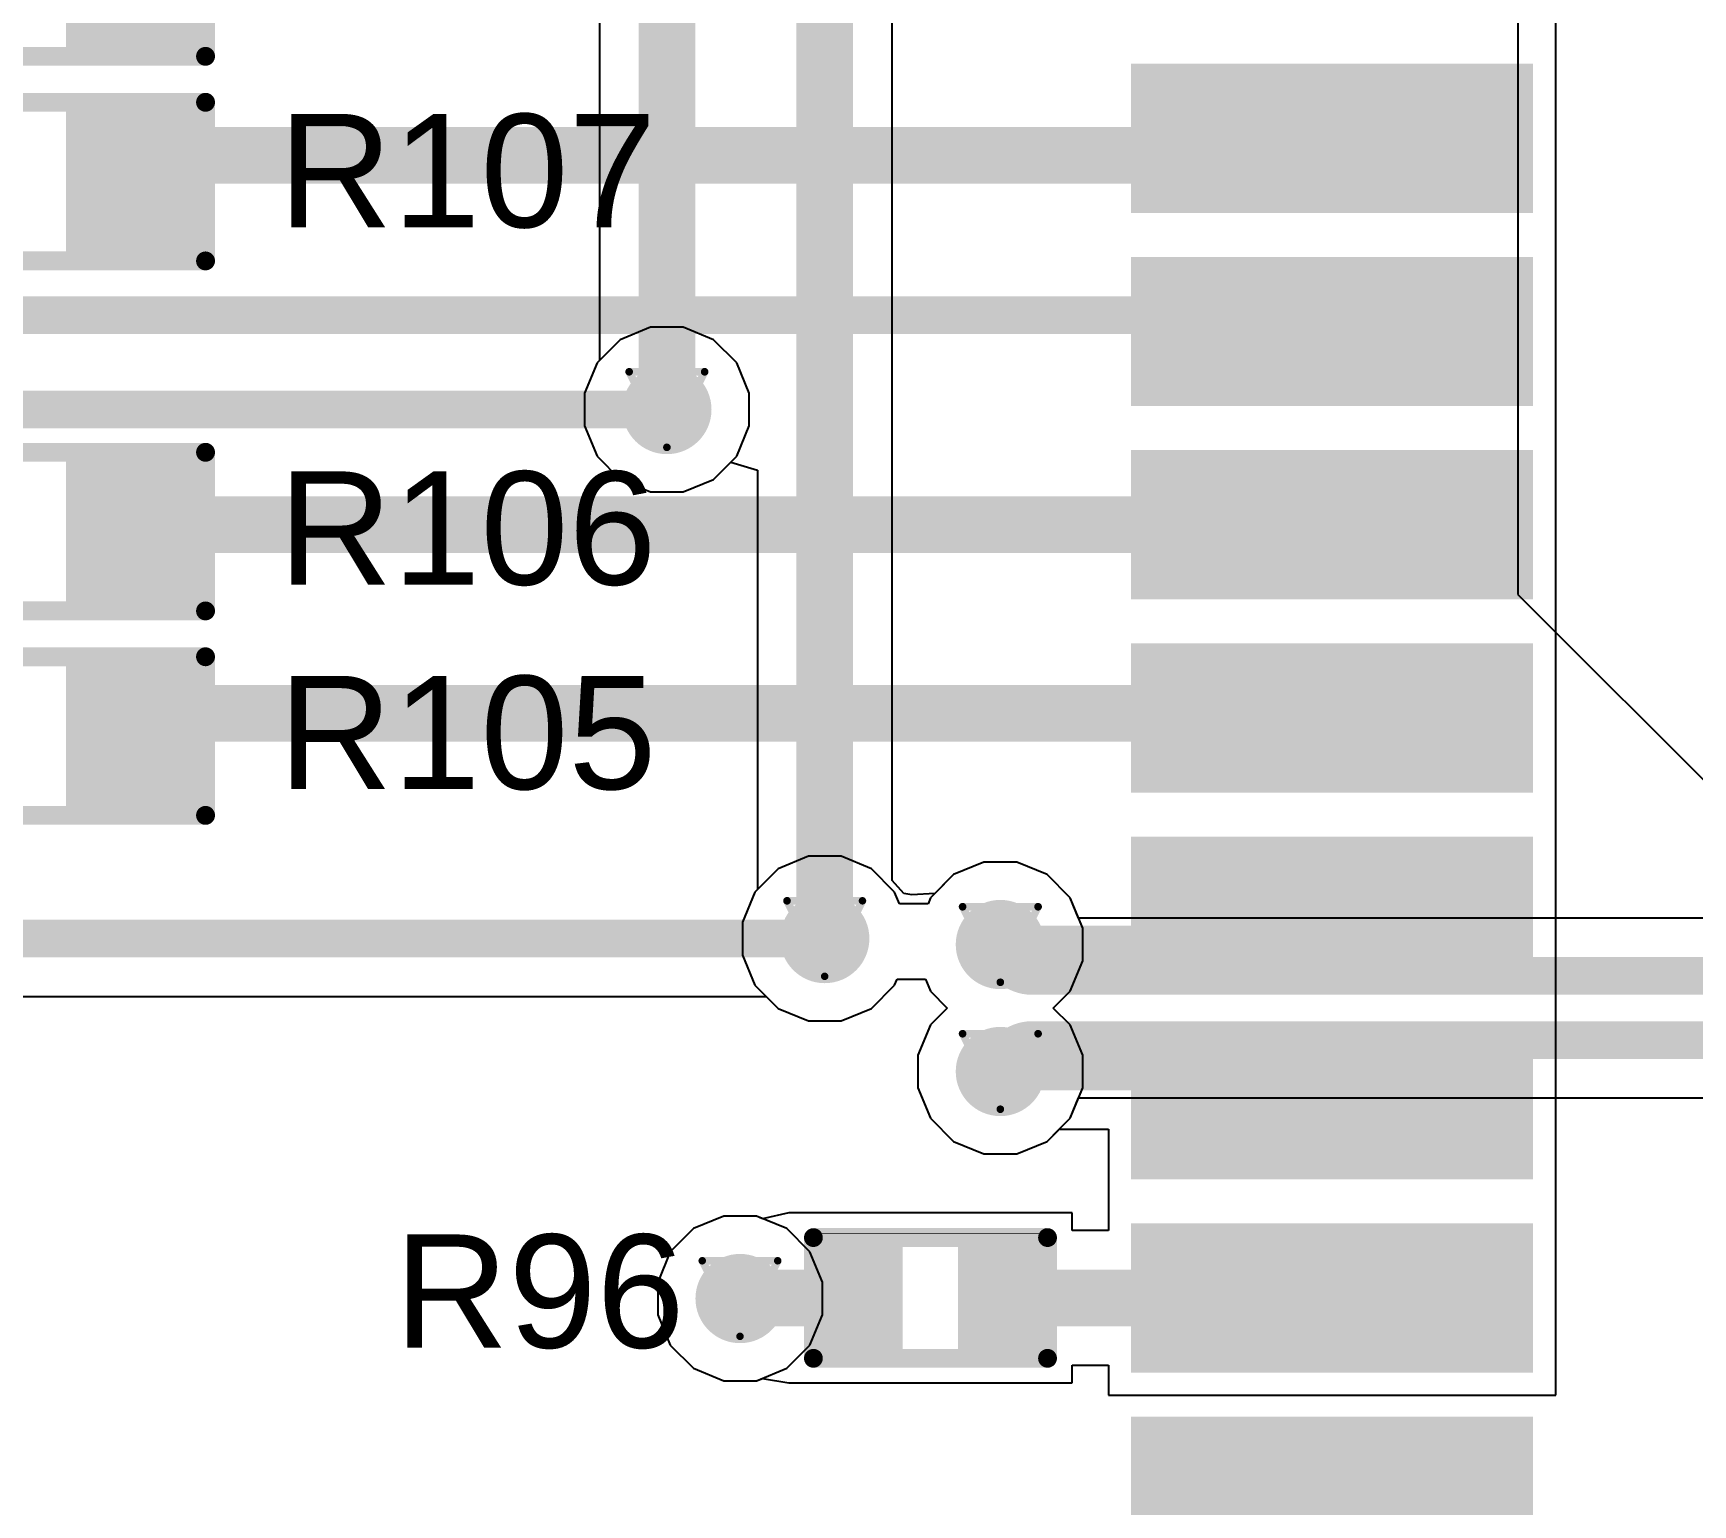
# Model space of a CAD drawing. Header units: inches. Extents: x 0 to 5359, y 0 to 5098.
# Drawn here: x 60.51 to 71.68, y 82.36 to 92.26 of the extents above; entities that cross this region are included whole.
import ezdxf

# ---------------------------------------------------------------- set-up
doc = ezdxf.new("R2010")
doc.units = ezdxf.units.IN
for name, color, linetype in [('Bottom Layer', 5, 'Continuous'), ('Drill Drawing', 1, 'Continuous'), ('Layer 1', 16, 'Continuous'), ('Layer 2', 76, 'Continuous'), ('Top Layer', 1, 'Continuous'), ('Top Overlay', 2, 'Continuous'), ('Top Paste', 8, 'Continuous'), ('Top Solder', 216, 'Continuous'), ('Via Holes', 16, 'Continuous')]:
    doc.layers.add(name, color=color, linetype=linetype)
doc.styles.add('Arial', font='', dxfattribs={"height": 0.2})
doc.styles.get('Arial').set_extended_font_data('Arial')

# ---------------------------------------------------------------- blocks, each defined once
blk = doc.blocks.new('R___0603_44')
at = {"layer": 'Top Layer'}
for points in [[(-0.381, 0.4445), (-0.381, -0.4445), (-1.143, -0.4445), (-1.143, 0.4445)], [(1.143, 0.4445), (1.143, -0.4445), (0.381, -0.4445), (0.381, 0.4445)]]:
    blk.add_hatch(color=1, dxfattribs=at).paths.add_polyline_path(points)
at = {"layer": 'Top Paste'}
for points in [[(-0.381, 0.4445), (-0.381, -0.4445), (-1.143, -0.4445), (-1.143, 0.4445)], [(1.143, 0.4445), (1.143, -0.4445), (0.381, -0.4445), (0.381, 0.4445)]]:
    blk.add_hatch(color=8, dxfattribs=at).paths.add_polyline_path(points)
at = {"layer": 'Top Solder'}
for points in [[(-0.2794, 0.5461), (-0.2794, -0.5461), (-1.2446, -0.5461), (-1.2446, 0.5461)], [(1.2446, 0.5461), (1.2446, -0.5461), (0.2794, -0.5461), (0.2794, 0.5461)]]:
    blk.add_hatch(color=216, dxfattribs=at).paths.add_polyline_path(points)
at = {"layer": 'Top Overlay'}
for points in [[(1.2192, 0.5334, 0.127, 0.127, 0), (-1.2192, 0.5334, 0.127, 0.127, 0)], [(-1.2192, 0.5334, 0.127, 0.127, 0), (-1.2192, -0.5334, 0.127, 0.127, 0)], [(1.2192, 0.5334, 0.127, 0.127, 0), (1.2192, -0.5334, 0.127, 0.127, 0)], [(1.2192, -0.5334, 0.127, 0.127, 0), (-1.2192, -0.5334, 0.127, 0.127, 0)]]:
    blk.add_lwpolyline(points, format="xyseb", dxfattribs=at)
for points in [[(-1.25095, 0.5334, 0.0635, 0.0635, 1), (-1.18745, 0.5334, 0.0635, 0.0635, 1)], [(-1.25095, 0.5334, 0.0635, 0.0635, 1), (-1.18745, 0.5334, 0.0635, 0.0635, 1)], [(1.18745, 0.5334, 0.0635, 0.0635, 1), (1.25095, 0.5334, 0.0635, 0.0635, 1)], [(1.18745, 0.5334, 0.0635, 0.0635, 1), (1.25095, 0.5334, 0.0635, 0.0635, 1)], [(-1.25095, -0.5334, 0.0635, 0.0635, 1), (-1.18745, -0.5334, 0.0635, 0.0635, 1)], [(-1.25095, -0.5334, 0.0635, 0.0635, 1), (-1.18745, -0.5334, 0.0635, 0.0635, 1)], [(1.18745, -0.5334, 0.0635, 0.0635, 1), (1.25095, -0.5334, 0.0635, 0.0635, 1)], [(1.18745, -0.5334, 0.0635, 0.0635, 1), (1.25095, -0.5334, 0.0635, 0.0635, 1)]]:
    blk.add_lwpolyline(points, format="xyseb", close=True, dxfattribs=at)
blk = doc.blocks.new('R___0603_45')
at = {"layer": 'Top Layer'}
for points in [[(-0.381, 0.4445), (-0.381, -0.4445), (-1.143, -0.4445), (-1.143, 0.4445)], [(1.143, 0.4445), (1.143, -0.4445), (0.381, -0.4445), (0.381, 0.4445)]]:
    blk.add_hatch(color=1, dxfattribs=at).paths.add_polyline_path(points)
at = {"layer": 'Top Paste'}
for points in [[(-0.381, 0.4445), (-0.381, -0.4445), (-1.143, -0.4445), (-1.143, 0.4445)], [(1.143, 0.4445), (1.143, -0.4445), (0.381, -0.4445), (0.381, 0.4445)]]:
    blk.add_hatch(color=8, dxfattribs=at).paths.add_polyline_path(points)
at = {"layer": 'Top Solder'}
for points in [[(-0.2794, 0.5461), (-0.2794, -0.5461), (-1.2446, -0.5461), (-1.2446, 0.5461)], [(1.2446, 0.5461), (1.2446, -0.5461), (0.2794, -0.5461), (0.2794, 0.5461)]]:
    blk.add_hatch(color=216, dxfattribs=at).paths.add_polyline_path(points)
at = {"layer": 'Top Overlay'}
for points in [[(-1.2192, 0.5334, 0.127, 0.127, 0), (-1.2192, -0.5334, 0.127, 0.127, 0)], [(1.2192, 0.5334, 0.127, 0.127, 0), (-1.2192, 0.5334, 0.127, 0.127, 0)], [(1.2192, 0.5334, 0.127, 0.127, 0), (1.2192, -0.5334, 0.127, 0.127, 0)], [(1.2192, -0.5334, 0.127, 0.127, 0), (-1.2192, -0.5334, 0.127, 0.127, 0)]]:
    blk.add_lwpolyline(points, format="xyseb", dxfattribs=at)
for points in [[(-1.25095, 0.5334, 0.0635, 0.0635, 1), (-1.18745, 0.5334, 0.0635, 0.0635, 1)], [(-1.25095, 0.5334, 0.0635, 0.0635, 1), (-1.18745, 0.5334, 0.0635, 0.0635, 1)], [(1.18745, 0.5334, 0.0635, 0.0635, 1), (1.25095, 0.5334, 0.0635, 0.0635, 1)], [(1.18745, 0.5334, 0.0635, 0.0635, 1), (1.25095, 0.5334, 0.0635, 0.0635, 1)], [(-1.25095, -0.5334, 0.0635, 0.0635, 1), (-1.18745, -0.5334, 0.0635, 0.0635, 1)], [(-1.25095, -0.5334, 0.0635, 0.0635, 1), (-1.18745, -0.5334, 0.0635, 0.0635, 1)], [(1.18745, -0.5334, 0.0635, 0.0635, 1), (1.25095, -0.5334, 0.0635, 0.0635, 1)], [(1.18745, -0.5334, 0.0635, 0.0635, 1), (1.25095, -0.5334, 0.0635, 0.0635, 1)]]:
    blk.add_lwpolyline(points, format="xyseb", close=True, dxfattribs=at)
blk = doc.blocks.new('R___0603_46')
at = {"layer": 'Top Layer'}
for points in [[(-0.381, 0.4445), (-0.381, -0.4445), (-1.143, -0.4445), (-1.143, 0.4445)], [(1.143, 0.4445), (1.143, -0.4445), (0.381, -0.4445), (0.381, 0.4445)]]:
    blk.add_hatch(color=1, dxfattribs=at).paths.add_polyline_path(points)
at = {"layer": 'Top Paste'}
for points in [[(-0.381, 0.4445), (-0.381, -0.4445), (-1.143, -0.4445), (-1.143, 0.4445)], [(1.143, 0.4445), (1.143, -0.4445), (0.381, -0.4445), (0.381, 0.4445)]]:
    blk.add_hatch(color=8, dxfattribs=at).paths.add_polyline_path(points)
at = {"layer": 'Top Solder'}
for points in [[(-0.2794, 0.5461), (-0.2794, -0.5461), (-1.2446, -0.5461), (-1.2446, 0.5461)], [(1.2446, 0.5461), (1.2446, -0.5461), (0.2794, -0.5461), (0.2794, 0.5461)]]:
    blk.add_hatch(color=216, dxfattribs=at).paths.add_polyline_path(points)
at = {"layer": 'Top Overlay'}
for points in [[(1.2192, 0.5334, 0.127, 0.127, 0), (-1.2192, 0.5334, 0.127, 0.127, 0)], [(-1.2192, 0.5334, 0.127, 0.127, 0), (-1.2192, -0.5334, 0.127, 0.127, 0)], [(1.2192, 0.5334, 0.127, 0.127, 0), (1.2192, -0.5334, 0.127, 0.127, 0)], [(1.2192, -0.5334, 0.127, 0.127, 0), (-1.2192, -0.5334, 0.127, 0.127, 0)]]:
    blk.add_lwpolyline(points, format="xyseb", dxfattribs=at)
for points in [[(-1.25095, 0.5334, 0.0635, 0.0635, 1), (-1.18745, 0.5334, 0.0635, 0.0635, 1)], [(-1.25095, 0.5334, 0.0635, 0.0635, 1), (-1.18745, 0.5334, 0.0635, 0.0635, 1)], [(1.18745, 0.5334, 0.0635, 0.0635, 1), (1.25095, 0.5334, 0.0635, 0.0635, 1)], [(1.18745, 0.5334, 0.0635, 0.0635, 1), (1.25095, 0.5334, 0.0635, 0.0635, 1)], [(-1.25095, -0.5334, 0.0635, 0.0635, 1), (-1.18745, -0.5334, 0.0635, 0.0635, 1)], [(-1.25095, -0.5334, 0.0635, 0.0635, 1), (-1.18745, -0.5334, 0.0635, 0.0635, 1)], [(1.18745, -0.5334, 0.0635, 0.0635, 1), (1.25095, -0.5334, 0.0635, 0.0635, 1)], [(1.18745, -0.5334, 0.0635, 0.0635, 1), (1.25095, -0.5334, 0.0635, 0.0635, 1)]]:
    blk.add_lwpolyline(points, format="xyseb", close=True, dxfattribs=at)
blk = doc.blocks.new('R___0603_47')
at = {"layer": 'Top Layer'}
for points in [[(-0.381, 0.4445), (-0.381, -0.4445), (-1.143, -0.4445), (-1.143, 0.4445)], [(1.143, 0.4445), (1.143, -0.4445), (0.381, -0.4445), (0.381, 0.4445)]]:
    blk.add_hatch(color=1, dxfattribs=at).paths.add_polyline_path(points)
at = {"layer": 'Top Paste'}
for points in [[(-0.381, 0.4445), (-0.381, -0.4445), (-1.143, -0.4445), (-1.143, 0.4445)], [(1.143, 0.4445), (1.143, -0.4445), (0.381, -0.4445), (0.381, 0.4445)]]:
    blk.add_hatch(color=8, dxfattribs=at).paths.add_polyline_path(points)
at = {"layer": 'Top Solder'}
for points in [[(-0.2794, 0.5461), (-0.2794, -0.5461), (-1.2446, -0.5461), (-1.2446, 0.5461)], [(1.2446, 0.5461), (1.2446, -0.5461), (0.2794, -0.5461), (0.2794, 0.5461)]]:
    blk.add_hatch(color=216, dxfattribs=at).paths.add_polyline_path(points)
at = {"layer": 'Top Overlay'}
for points in [[(1.2192, 0.5334, 0.127, 0.127, 0), (-1.2192, 0.5334, 0.127, 0.127, 0)], [(-1.2192, 0.5334, 0.127, 0.127, 0), (-1.2192, -0.5334, 0.127, 0.127, 0)], [(1.2192, 0.5334, 0.127, 0.127, 0), (1.2192, -0.5334, 0.127, 0.127, 0)], [(1.2192, -0.5334, 0.127, 0.127, 0), (-1.2192, -0.5334, 0.127, 0.127, 0)]]:
    blk.add_lwpolyline(points, format="xyseb", dxfattribs=at)
for points in [[(-1.25095, 0.5334, 0.0635, 0.0635, 1), (-1.18745, 0.5334, 0.0635, 0.0635, 1)], [(-1.25095, 0.5334, 0.0635, 0.0635, 1), (-1.18745, 0.5334, 0.0635, 0.0635, 1)], [(1.18745, 0.5334, 0.0635, 0.0635, 1), (1.25095, 0.5334, 0.0635, 0.0635, 1)], [(1.18745, 0.5334, 0.0635, 0.0635, 1), (1.25095, 0.5334, 0.0635, 0.0635, 1)], [(-1.25095, -0.5334, 0.0635, 0.0635, 1), (-1.18745, -0.5334, 0.0635, 0.0635, 1)], [(-1.25095, -0.5334, 0.0635, 0.0635, 1), (-1.18745, -0.5334, 0.0635, 0.0635, 1)], [(1.18745, -0.5334, 0.0635, 0.0635, 1), (1.25095, -0.5334, 0.0635, 0.0635, 1)], [(1.18745, -0.5334, 0.0635, 0.0635, 1), (1.25095, -0.5334, 0.0635, 0.0635, 1)]]:
    blk.add_lwpolyline(points, format="xyseb", close=True, dxfattribs=at)
blk = doc.blocks.new('EC21EFA_512_STD_54')
at = {"layer": 'Top Layer'}
for points in [[(-9.95, 15.5), (-9.15, 15.5), (-9.15, 13), (-9.95, 13)], [(-8.65, 15.5), (-7.85, 15.5), (-7.85, 13), (-8.65, 13)], [(-7.35, 15.5), (-6.55, 15.5), (-6.55, 13), (-7.35, 13)], [(-6.05, 15.5), (-5.25, 15.5), (-5.25, 13), (-6.05, 13)], [(-4.75, 15.5), (-3.95, 15.5), (-3.95, 13), (-4.75, 13)], [(-3.45, 15.5), (-2.65, 15.5), (-2.65, 13), (-3.45, 13)], [(-2.15, 15.5), (-1.35, 15.5), (-1.35, 13), (-2.15, 13)], [(-0.85, 15.5), (-0.05, 15.5), (-0.05, 13), (-0.85, 13)]]:
    blk.add_hatch(color=1, dxfattribs=at).paths.add_polyline_path(points)
at = {"layer": 'Top Paste'}
for points in [[(-9.95, 15.5), (-9.15, 15.5), (-9.15, 13), (-9.95, 13)], [(-8.65, 15.5), (-7.85, 15.5), (-7.85, 13), (-8.65, 13)], [(-7.35, 15.5), (-6.55, 15.5), (-6.55, 13), (-7.35, 13)], [(-6.05, 15.5), (-5.25, 15.5), (-5.25, 13), (-6.05, 13)], [(-4.75, 15.5), (-3.95, 15.5), (-3.95, 13), (-4.75, 13)], [(-3.45, 15.5), (-2.65, 15.5), (-2.65, 13), (-3.45, 13)], [(-2.15, 15.5), (-1.35, 15.5), (-1.35, 13), (-2.15, 13)], [(-0.85, 15.5), (-0.05, 15.5), (-0.05, 13), (-0.85, 13)]]:
    blk.add_hatch(color=8, dxfattribs=at).paths.add_polyline_path(points)
at = {"layer": 'Top Solder'}
for points in [[(-10.052, 15.602), (-9.048, 15.602), (-9.048, 12.898), (-10.052, 12.898)], [(-8.752, 15.602), (-7.748, 15.602), (-7.748, 12.898), (-8.752, 12.898)], [(-7.452, 15.602), (-6.448, 15.602), (-6.448, 12.898), (-7.452, 12.898)], [(-6.152, 15.602), (-5.148, 15.602), (-5.148, 12.898), (-6.152, 12.898)], [(-4.852, 15.602), (-3.848, 15.602), (-3.848, 12.898), (-4.852, 12.898)], [(-3.552, 15.602), (-2.548, 15.602), (-2.548, 12.898), (-3.552, 12.898)], [(-2.252, 15.602), (-1.248, 15.602), (-1.248, 12.898), (-2.252, 12.898)], [(-0.952, 15.602), (0.052, 15.602), (0.052, 12.898), (-0.952, 12.898)]]:
    blk.add_hatch(color=216, dxfattribs=at).paths.add_polyline_path(points)
blk = doc.blocks.new('R___0402_103')
at = {"layer": 'Top Layer'}
for points in [[(-0.699, -0.318), (-0.699, 0.318), (-0.241, 0.318), (-0.241, -0.318)], [(0.241, -0.318), (0.241, 0.318), (0.699, 0.318), (0.699, -0.318)]]:
    blk.add_hatch(color=1, dxfattribs=at).paths.add_polyline_path(points)
at = {"layer": 'Top Paste'}
for points in [[(-0.699, -0.318), (-0.699, 0.318), (-0.241, 0.318), (-0.241, -0.318)], [(0.241, -0.318), (0.241, 0.318), (0.699, 0.318), (0.699, -0.318)]]:
    blk.add_hatch(color=8, dxfattribs=at).paths.add_polyline_path(points)
at = {"layer": 'Top Solder'}
for points in [[(-0.754, -0.373), (-0.754, 0.373), (-0.186, 0.373), (-0.186, -0.373)], [(0.186, -0.373), (0.186, 0.373), (0.754, 0.373), (0.754, -0.373)]]:
    blk.add_hatch(color=216, dxfattribs=at).paths.add_polyline_path(points)
at = {"layer": 'Top Overlay'}
for points in [[(0.787, 0.406, 0.127, 0.127, 0), (-0.787, 0.406, 0.127, 0.127, 0)], [(-0.787, 0.406, 0.127, 0.127, 0), (-0.787, -0.406, 0.127, 0.127, 0)], [(0.787, 0.406, 0.127, 0.127, 0), (0.787, -0.406, 0.127, 0.127, 0)], [(0.787, -0.406, 0.127, 0.127, 0), (-0.787, -0.406, 0.127, 0.127, 0)], [(0.813, -0.432, 0.00323, 0.00323, 0), (-0.813, -0.432, 0.00323, 0.00323, 0)]]:
    blk.add_lwpolyline(points, format="xyseb", dxfattribs=at)
for points in [[(-0.819, 0.406, 0.0635, 0.0635, 1), (-0.756, 0.406, 0.0635, 0.0635, 1)], [(-0.819, 0.406, 0.0635, 0.0635, 1), (-0.756, 0.406, 0.0635, 0.0635, 1)], [(0.756, 0.406, 0.0635, 0.0635, 1), (0.819, 0.406, 0.0635, 0.0635, 1)], [(0.756, 0.406, 0.0635, 0.0635, 1), (0.819, 0.406, 0.0635, 0.0635, 1)], [(-0.819, -0.406, 0.0635, 0.0635, 1), (-0.756, -0.406, 0.0635, 0.0635, 1)], [(-0.819, -0.406, 0.0635, 0.0635, 1), (-0.756, -0.406, 0.0635, 0.0635, 1)], [(-0.814, -0.432, 0.00161, 0.00161, 1), (-0.812, -0.432, 0.00161, 0.00161, 1)], [(0.756, -0.406, 0.0635, 0.0635, 1), (0.819, -0.406, 0.0635, 0.0635, 1)], [(0.756, -0.406, 0.0635, 0.0635, 1), (0.819, -0.406, 0.0635, 0.0635, 1)], [(0.812, -0.432, 0.00161, 0.00161, 1), (0.814, -0.432, 0.00161, 0.00161, 1)]]:
    blk.add_lwpolyline(points, format="xyseb", close=True, dxfattribs=at)

msp = doc.modelspace()

# ---------------------------------------------------------------- hatches: boundary and pattern name
at = {"layer": 'Bottom Layer'}
h = msp.add_hatch(color=5, dxfattribs=at)
edge = h.paths.add_edge_path()
edge.add_arc((64.775, 89.725), 0.3, 0, 360)
h = msp.add_hatch(color=5, dxfattribs=at)
edge = h.paths.add_edge_path()
edge.add_arc((65.837, 86.167), 0.3, 0, 360)
h = msp.add_hatch(color=5, dxfattribs=at)
edge = h.paths.add_edge_path()
edge.add_arc((67.018, 86.127), 0.3, 0, 360)
h = msp.add_hatch(color=5, dxfattribs=at)
edge = h.paths.add_edge_path()
edge.add_arc((67.018, 85.273), 0.3, 0, 360)
h = msp.add_hatch(color=5, dxfattribs=at)
edge = h.paths.add_edge_path()
edge.add_arc((65.267, 83.746), 0.3, 0, 360)
at = {"layer": 'Layer 1'}
h = msp.add_hatch(color=16, dxfattribs=at)
edge = h.paths.add_edge_path()
edge.add_arc((64.775, 89.725), 0.3, 0, 360)
h = msp.add_hatch(color=16, dxfattribs=at)
edge = h.paths.add_edge_path()
edge.add_arc((65.837, 86.167), 0.3, 0, 360)
h = msp.add_hatch(color=16, dxfattribs=at)
edge = h.paths.add_edge_path()
edge.add_arc((67.018, 86.127), 0.3, 0, 360)
h = msp.add_hatch(color=16, dxfattribs=at)
edge = h.paths.add_edge_path()
edge.add_arc((67.018, 85.273), 0.3, 0, 360)
h = msp.add_hatch(color=16, dxfattribs=at)
edge = h.paths.add_edge_path()
edge.add_arc((65.267, 83.746), 0.3, 0, 360)
at = {"layer": 'Layer 2'}
h = msp.add_hatch(color=76, dxfattribs=at)
edge = h.paths.add_edge_path()
edge.add_arc((64.775, 89.725), 0.3, 0, 360)
h = msp.add_hatch(color=76, dxfattribs=at)
edge = h.paths.add_edge_path()
edge.add_arc((65.837, 86.167), 0.3, 0, 360)
h = msp.add_hatch(color=76, dxfattribs=at)
edge = h.paths.add_edge_path()
edge.add_arc((67.018, 86.127), 0.3, 0, 360)
h = msp.add_hatch(color=76, dxfattribs=at)
edge = h.paths.add_edge_path()
edge.add_arc((67.018, 85.273), 0.3, 0, 360)
h = msp.add_hatch(color=76, dxfattribs=at)
edge = h.paths.add_edge_path()
edge.add_arc((65.267, 83.746), 0.3, 0, 360)
at = {"layer": 'Top Layer'}
h = msp.add_hatch(color=1, dxfattribs=at)
edge = h.paths.add_edge_path()
edge.add_arc((64.775, 89.725), 0.3, 0, 360)
h = msp.add_hatch(color=1, dxfattribs=at)
edge = h.paths.add_edge_path()
edge.add_arc((65.837, 86.167), 0.3, 0, 360)
h = msp.add_hatch(color=1, dxfattribs=at)
edge = h.paths.add_edge_path()
edge.add_arc((67.018, 86.127), 0.3, 0, 360)
h = msp.add_hatch(color=1, dxfattribs=at)
edge = h.paths.add_edge_path()
edge.add_arc((67.018, 85.273), 0.3, 0, 360)
h = msp.add_hatch(color=1, dxfattribs=at)
edge = h.paths.add_edge_path()
edge.add_arc((65.267, 83.746), 0.3, 0, 360)
at = {"layer": 'Via Holes'}
h = msp.add_hatch(color=7, dxfattribs=at)
edge = h.paths.add_edge_path()
edge.add_arc((64.775, 89.725), 0.15, 0, 360)
h = msp.add_hatch(color=7, dxfattribs=at)
edge = h.paths.add_edge_path()
edge.add_arc((65.837, 86.167), 0.15, 0, 360)
h = msp.add_hatch(color=7, dxfattribs=at)
edge = h.paths.add_edge_path()
edge.add_arc((67.018, 86.127), 0.15, 0, 360)
h = msp.add_hatch(color=7, dxfattribs=at)
edge = h.paths.add_edge_path()
edge.add_arc((67.018, 85.273), 0.15, 0, 360)
h = msp.add_hatch(color=7, dxfattribs=at)
edge = h.paths.add_edge_path()
edge.add_arc((65.267, 83.746), 0.15, 0, 360)

# ---------------------------------------------------------------- linework, layer by layer
at = {"layer": 'Bottom Layer'}
for p, q in [((64.322, 95.12), (64.322, 90.055)), ((66.29, 86.558), (66.29, 93.82)), ((64.305, 90.039), (64.221, 89.835)), ((64.322, 90.055), (64.305, 90.039)), ((64.221, 89.835), (64.221, 89.615)), ((64.221, 89.615), (64.305, 89.411)), ((64.305, 89.411), (64.461, 89.255)), ((65.089, 89.255), (65.206, 89.372)), ((65.206, 89.372), (65.384, 89.317)), ((65.384, 89.317), (65.384, 86.497)), ((64.461, 89.255), (64.665, 89.171)), ((64.885, 89.171), (65.089, 89.255)), ((64.665, 89.171), (64.885, 89.171)), ((66.908, 86.681), (66.704, 86.597)), ((67.128, 86.681), (66.908, 86.681)), ((67.332, 86.597), (67.128, 86.681)), ((66.368, 86.47), (66.29, 86.558)), ((66.704, 86.597), (66.578, 86.471)), ((67.488, 86.441), (67.332, 86.597)), ((65.367, 86.48), (65.283, 86.277)), ((65.384, 86.497), (65.367, 86.48)), ((66.422, 86.461), (66.368, 86.47)), ((66.578, 86.471), (66.422, 86.461)), ((67.544, 86.304), (67.488, 86.441)), ((95.823, 86.304), (67.544, 86.304)), ((65.283, 86.277), (65.283, 86.056)), ((65.283, 86.056), (65.367, 85.853)), ((66.306, 85.853), (66.323, 85.893)), ((66.323, 85.893), (66.515, 85.893)), ((66.515, 85.893), (66.548, 85.813)), ((65.367, 85.853), (65.523, 85.697)), ((66.151, 85.697), (66.306, 85.853)), ((66.548, 85.813), (66.661, 85.7)), ((65.523, 85.697), (65.727, 85.613)), ((65.947, 85.613), (66.151, 85.697)), ((66.661, 85.7), (66.548, 85.587)), ((65.727, 85.613), (65.947, 85.613)), ((66.548, 85.587), (66.464, 85.383)), ((66.464, 85.383), (66.464, 85.163)), ((66.464, 85.163), (66.548, 84.959)), ((67.488, 84.959), (67.544, 85.096)), ((67.544, 85.096), (95.823, 85.096)), ((66.548, 84.959), (66.704, 84.803)), ((67.332, 84.803), (67.488, 84.959)), ((66.704, 84.803), (66.908, 84.719)), ((67.128, 84.719), (67.332, 84.803)), ((66.908, 84.719), (67.128, 84.719)), ((65.157, 84.3), (64.953, 84.216)), ((65.377, 84.3), (65.157, 84.3)), ((65.581, 84.216), (65.377, 84.3)), ((64.953, 84.216), (64.797, 84.06)), ((65.736, 84.06), (65.581, 84.216)), ((64.797, 84.06), (64.713, 83.857)), ((65.821, 83.857), (65.736, 84.06)), ((64.713, 83.857), (64.713, 83.636)), ((65.821, 83.636), (65.821, 83.857)), ((64.713, 83.636), (64.797, 83.432)), ((65.736, 83.432), (65.821, 83.636)), ((64.797, 83.432), (64.953, 83.277)), ((65.581, 83.277), (65.736, 83.432)), ((64.953, 83.277), (65.157, 83.192)), ((65.157, 83.192), (65.377, 83.192)), ((65.377, 83.192), (65.581, 83.277))]:
    msp.add_line(p, q, dxfattribs=at)
for points in [[(64.775, 89.725, 0.381, 0.381, 0), (64.775, 95.45, 0.381, 0.381, 0)], [(65.837, 86.167, 0.381, 0.381, 0), (65.837, 94.15, 0.381, 0.381, 0)], [(67.229, 85.916, 0.254, 0.254, -0.414214), (67.018, 86.127, 0.254, 0.254, 0)], [(67.229, 85.916, 0.254, 0.254, 0), (95.823, 85.916, 0.254, 0.254, 0)], [(67.018, 85.273, 0.254, 0.254, -0.414214), (67.229, 85.484, 0.254, 0.254, 0)], [(67.229, 85.484, 0.254, 0.254, 0), (95.823, 85.484, 0.254, 0.254, 0)]]:
    msp.add_lwpolyline(points, format="xyseb", dxfattribs=at)
for points in [[(64.68, 89.725, 0.191, 0.191, 1), (64.87, 89.725, 0.191, 0.191, 1)], [(65.742, 86.167, 0.191, 0.191, 1), (65.932, 86.167, 0.191, 0.191, 1)], [(66.954, 86.127, 0.127, 0.127, 1), (67.081, 86.127, 0.127, 0.127, 1)], [(67.165, 85.916, 0.127, 0.127, 1), (67.292, 85.916, 0.127, 0.127, 1)], [(67.165, 85.916, 0.127, 0.127, 1), (67.292, 85.916, 0.127, 0.127, 1)], [(67.165, 85.484, 0.127, 0.127, 1), (67.292, 85.484, 0.127, 0.127, 1)], [(67.165, 85.484, 0.127, 0.127, 1), (67.292, 85.484, 0.127, 0.127, 1)], [(66.954, 85.273, 0.127, 0.127, 1), (67.081, 85.273, 0.127, 0.127, 1)]]:
    msp.add_lwpolyline(points, format="xyseb", close=True, dxfattribs=at)
at = {"layer": 'Drill Drawing'}
for points in [[(64.521, 89.979, 0.0508, 0.0508, 0), (65.029, 89.979, 0.0508, 0.0508, 0)], [(64.521, 89.979, 0.0508, 0.0508, 0), (64.775, 89.471, 0.0508, 0.0508, 0)], [(64.775, 89.471, 0.0508, 0.0508, 0), (65.029, 89.979, 0.0508, 0.0508, 0)], [(65.583, 86.421, 0.0508, 0.0508, 0), (66.091, 86.421, 0.0508, 0.0508, 0)], [(65.583, 86.421, 0.0508, 0.0508, 0), (65.837, 85.913, 0.0508, 0.0508, 0)], [(65.837, 85.913, 0.0508, 0.0508, 0), (66.091, 86.421, 0.0508, 0.0508, 0)], [(66.764, 86.381, 0.0508, 0.0508, 0), (67.272, 86.381, 0.0508, 0.0508, 0)], [(66.764, 86.381, 0.0508, 0.0508, 0), (67.018, 85.873, 0.0508, 0.0508, 0)], [(67.018, 85.873, 0.0508, 0.0508, 0), (67.272, 86.381, 0.0508, 0.0508, 0)], [(66.764, 85.527, 0.0508, 0.0508, 0), (67.272, 85.527, 0.0508, 0.0508, 0)], [(66.764, 85.527, 0.0508, 0.0508, 0), (67.018, 85.019, 0.0508, 0.0508, 0)], [(67.018, 85.019, 0.0508, 0.0508, 0), (67.272, 85.527, 0.0508, 0.0508, 0)], [(65.013, 84, 0.0508, 0.0508, 0), (65.521, 84, 0.0508, 0.0508, 0)], [(65.013, 84, 0.0508, 0.0508, 0), (65.267, 83.492, 0.0508, 0.0508, 0)], [(65.267, 83.492, 0.0508, 0.0508, 0), (65.521, 84, 0.0508, 0.0508, 0)]]:
    msp.add_lwpolyline(points, format="xyseb", dxfattribs=at)
for points in [[(64.508, 89.979, 0.0254, 0.0254, 1), (64.534, 89.979, 0.0254, 0.0254, 1)], [(64.508, 89.979, 0.0254, 0.0254, 1), (64.534, 89.979, 0.0254, 0.0254, 1)], [(65.016, 89.979, 0.0254, 0.0254, 1), (65.042, 89.979, 0.0254, 0.0254, 1)], [(65.016, 89.979, 0.0254, 0.0254, 1), (65.042, 89.979, 0.0254, 0.0254, 1)], [(64.762, 89.471, 0.0254, 0.0254, 1), (64.788, 89.471, 0.0254, 0.0254, 1)], [(64.762, 89.471, 0.0254, 0.0254, 1), (64.788, 89.471, 0.0254, 0.0254, 1)], [(65.57, 86.421, 0.0254, 0.0254, 1), (65.596, 86.421, 0.0254, 0.0254, 1)], [(65.57, 86.421, 0.0254, 0.0254, 1), (65.596, 86.421, 0.0254, 0.0254, 1)], [(66.078, 86.421, 0.0254, 0.0254, 1), (66.103, 86.421, 0.0254, 0.0254, 1)], [(66.078, 86.421, 0.0254, 0.0254, 1), (66.103, 86.421, 0.0254, 0.0254, 1)], [(66.751, 86.381, 0.0254, 0.0254, 1), (66.777, 86.381, 0.0254, 0.0254, 1)], [(66.751, 86.381, 0.0254, 0.0254, 1), (66.777, 86.381, 0.0254, 0.0254, 1)], [(67.259, 86.381, 0.0254, 0.0254, 1), (67.285, 86.381, 0.0254, 0.0254, 1)], [(67.259, 86.381, 0.0254, 0.0254, 1), (67.285, 86.381, 0.0254, 0.0254, 1)], [(65.824, 85.913, 0.0254, 0.0254, 1), (65.849, 85.913, 0.0254, 0.0254, 1)], [(65.824, 85.913, 0.0254, 0.0254, 1), (65.849, 85.913, 0.0254, 0.0254, 1)], [(67.005, 85.873, 0.0254, 0.0254, 1), (67.031, 85.873, 0.0254, 0.0254, 1)], [(67.005, 85.873, 0.0254, 0.0254, 1), (67.031, 85.873, 0.0254, 0.0254, 1)], [(66.751, 85.527, 0.0254, 0.0254, 1), (66.777, 85.527, 0.0254, 0.0254, 1)], [(66.751, 85.527, 0.0254, 0.0254, 1), (66.777, 85.527, 0.0254, 0.0254, 1)], [(67.259, 85.527, 0.0254, 0.0254, 1), (67.285, 85.527, 0.0254, 0.0254, 1)], [(67.259, 85.527, 0.0254, 0.0254, 1), (67.285, 85.527, 0.0254, 0.0254, 1)], [(67.005, 85.019, 0.0254, 0.0254, 1), (67.031, 85.019, 0.0254, 0.0254, 1)], [(67.005, 85.019, 0.0254, 0.0254, 1), (67.031, 85.019, 0.0254, 0.0254, 1)], [(65, 84, 0.0254, 0.0254, 1), (65.025, 84, 0.0254, 0.0254, 1)], [(65, 84, 0.0254, 0.0254, 1), (65.025, 84, 0.0254, 0.0254, 1)], [(65.508, 84, 0.0254, 0.0254, 1), (65.533, 84, 0.0254, 0.0254, 1)], [(65.508, 84, 0.0254, 0.0254, 1), (65.533, 84, 0.0254, 0.0254, 1)], [(65.254, 83.492, 0.0254, 0.0254, 1), (65.279, 83.492, 0.0254, 0.0254, 1)], [(65.254, 83.492, 0.0254, 0.0254, 1), (65.279, 83.492, 0.0254, 0.0254, 1)]]:
    msp.add_lwpolyline(points, format="xyseb", close=True, dxfattribs=at)
at = {"layer": 'Layer 1'}
for p, q in [((64.665, 90.279), (64.461, 90.195)), ((64.885, 90.279), (64.665, 90.279)), ((65.089, 90.195), (64.885, 90.279)), ((64.461, 90.195), (64.305, 90.039)), ((65.245, 90.039), (65.089, 90.195)), ((64.305, 90.039), (64.221, 89.835)), ((65.329, 89.835), (65.245, 90.039)), ((64.221, 89.835), (64.221, 89.615)), ((65.329, 89.615), (65.329, 89.835)), ((64.221, 89.615), (64.305, 89.411)), ((65.245, 89.411), (65.329, 89.615)), ((64.305, 89.411), (64.461, 89.255)), ((65.089, 89.255), (65.245, 89.411)), ((64.461, 89.255), (64.665, 89.171)), ((64.885, 89.171), (65.089, 89.255)), ((64.665, 89.171), (64.885, 89.171)), ((65.727, 86.721), (65.523, 86.636)), ((65.947, 86.721), (65.727, 86.721)), ((66.151, 86.636), (65.947, 86.721)), ((66.908, 86.681), (66.704, 86.597)), ((67.128, 86.681), (66.908, 86.681)), ((67.332, 86.597), (67.128, 86.681)), ((65.523, 86.636), (65.367, 86.48)), ((66.306, 86.48), (66.151, 86.636)), ((66.704, 86.597), (66.548, 86.441)), ((67.488, 86.441), (67.332, 86.597)), ((65.367, 86.48), (65.283, 86.277)), ((66.339, 86.401), (66.306, 86.48)), ((66.548, 86.441), (66.532, 86.401)), ((67.572, 86.237), (67.488, 86.441)), ((66.532, 86.401), (66.339, 86.401)), ((65.283, 86.277), (65.283, 86.056)), ((67.572, 86.017), (67.572, 86.237)), ((65.283, 86.056), (65.367, 85.853)), ((67.488, 85.813), (67.572, 86.017)), ((66.306, 85.853), (66.323, 85.893)), ((66.323, 85.893), (66.515, 85.893)), ((66.515, 85.893), (66.548, 85.813)), ((65.367, 85.853), (65.523, 85.697)), ((66.151, 85.697), (66.306, 85.853)), ((66.548, 85.813), (66.661, 85.7)), ((67.374, 85.7), (67.488, 85.813)), ((65.523, 85.697), (65.727, 85.613)), ((65.947, 85.613), (66.151, 85.697)), ((66.661, 85.7), (66.548, 85.587)), ((67.488, 85.587), (67.374, 85.7)), ((65.727, 85.613), (65.947, 85.613)), ((66.548, 85.587), (66.464, 85.383)), ((67.572, 85.383), (67.488, 85.587)), ((66.464, 85.383), (66.464, 85.163)), ((67.572, 85.163), (67.572, 85.383)), ((66.464, 85.163), (66.548, 84.959)), ((67.488, 84.959), (67.572, 85.163)), ((66.548, 84.959), (66.704, 84.803)), ((67.332, 84.803), (67.488, 84.959)), ((66.704, 84.803), (66.908, 84.719)), ((67.128, 84.719), (67.332, 84.803)), ((66.908, 84.719), (67.128, 84.719)), ((65.157, 84.3), (64.953, 84.216)), ((65.377, 84.3), (65.157, 84.3)), ((65.581, 84.216), (65.377, 84.3)), ((64.953, 84.216), (64.797, 84.06)), ((65.736, 84.06), (65.581, 84.216)), ((64.797, 84.06), (64.713, 83.857)), ((65.821, 83.857), (65.736, 84.06)), ((64.713, 83.857), (64.713, 83.636)), ((65.821, 83.636), (65.821, 83.857)), ((64.713, 83.636), (64.797, 83.432)), ((65.736, 83.432), (65.821, 83.636)), ((64.797, 83.432), (64.953, 83.277)), ((65.581, 83.277), (65.736, 83.432)), ((64.953, 83.277), (65.157, 83.192)), ((65.157, 83.192), (65.377, 83.192)), ((65.377, 83.192), (65.581, 83.277))]:
    msp.add_line(p, q, dxfattribs=at)
at = {"layer": 'Layer 2'}
for p, q in [((70.5, 93.051), (70.5, 88.482)), ((64.665, 90.279), (64.461, 90.195)), ((64.885, 90.279), (64.665, 90.279)), ((65.089, 90.195), (64.885, 90.279)), ((64.461, 90.195), (64.305, 90.039)), ((65.245, 90.039), (65.089, 90.195)), ((64.305, 90.039), (64.221, 89.835)), ((65.329, 89.835), (65.245, 90.039)), ((64.221, 89.835), (64.221, 89.615)), ((65.329, 89.615), (65.329, 89.835)), ((64.221, 89.615), (64.305, 89.411)), ((65.245, 89.411), (65.329, 89.615)), ((64.305, 89.411), (64.461, 89.255)), ((65.089, 89.255), (65.245, 89.411)), ((64.461, 89.255), (64.665, 89.171)), ((64.885, 89.171), (65.089, 89.255)), ((64.665, 89.171), (64.885, 89.171)), ((70.5, 88.482), (85.219, 73.763)), ((65.727, 86.721), (65.523, 86.636)), ((65.947, 86.721), (65.727, 86.721)), ((66.151, 86.636), (65.947, 86.721)), ((66.908, 86.681), (66.704, 86.597)), ((67.128, 86.681), (66.908, 86.681)), ((67.332, 86.597), (67.128, 86.681)), ((65.523, 86.636), (65.367, 86.48)), ((66.306, 86.48), (66.151, 86.636)), ((66.704, 86.597), (66.548, 86.441)), ((67.488, 86.441), (67.332, 86.597)), ((65.367, 86.48), (65.283, 86.277)), ((66.339, 86.401), (66.306, 86.48)), ((66.548, 86.441), (66.532, 86.401)), ((67.572, 86.237), (67.488, 86.441)), ((66.532, 86.401), (66.339, 86.401)), ((65.283, 86.277), (65.283, 86.056)), ((67.572, 86.017), (67.572, 86.237)), ((65.283, 86.056), (65.367, 85.853)), ((67.488, 85.813), (67.572, 86.017)), ((66.306, 85.853), (66.323, 85.893)), ((66.323, 85.893), (66.515, 85.893)), ((66.515, 85.893), (66.548, 85.813)), ((65.367, 85.853), (65.523, 85.697)), ((66.151, 85.697), (66.306, 85.853)), ((66.548, 85.813), (66.661, 85.7)), ((67.374, 85.7), (67.488, 85.813)), ((65.523, 85.697), (65.727, 85.613)), ((65.947, 85.613), (66.151, 85.697)), ((66.661, 85.7), (66.548, 85.587)), ((67.488, 85.587), (67.374, 85.7)), ((65.727, 85.613), (65.947, 85.613)), ((66.548, 85.587), (66.464, 85.383)), ((67.572, 85.383), (67.488, 85.587)), ((66.464, 85.383), (66.464, 85.163)), ((67.572, 85.163), (67.572, 85.383)), ((66.464, 85.163), (66.548, 84.959)), ((67.488, 84.959), (67.572, 85.163)), ((66.548, 84.959), (66.704, 84.803)), ((67.332, 84.803), (67.488, 84.959)), ((66.704, 84.803), (66.908, 84.719)), ((67.128, 84.719), (67.332, 84.803)), ((66.908, 84.719), (67.128, 84.719))]:
    msp.add_line(p, q, dxfattribs=at)
at = {"layer": 'Top Layer'}
for p, q in [((70.754, 92.196), (70.754, 93.496)), ((70.754, 90.896), (70.754, 92.196)), ((70.754, 89.596), (70.754, 90.896)), ((70.754, 88.296), (70.754, 89.596)), ((70.754, 86.996), (70.754, 88.296)), ((70.754, 85.696), (70.754, 86.996)), ((66.306, 85.853), (66.323, 85.893)), ((66.323, 85.893), (66.515, 85.893)), ((66.515, 85.893), (66.548, 85.813)), ((59.633, 85.778), (65.442, 85.778)), ((65.442, 85.778), (65.523, 85.697)), ((66.151, 85.697), (66.306, 85.853)), ((66.548, 85.813), (66.661, 85.7)), ((65.523, 85.697), (65.727, 85.613)), ((65.947, 85.613), (66.151, 85.697)), ((66.661, 85.7), (66.548, 85.587)), ((70.754, 84.396), (70.754, 85.696)), ((65.727, 85.613), (65.947, 85.613)), ((66.548, 85.587), (66.464, 85.383)), ((66.464, 85.383), (66.464, 85.163)), ((66.464, 85.163), (66.548, 84.959)), ((66.548, 84.959), (66.704, 84.803)), ((67.332, 84.803), (67.413, 84.885)), ((67.413, 84.885), (67.746, 84.885)), ((67.746, 84.885), (67.746, 84.203)), ((66.704, 84.803), (66.908, 84.719)), ((67.128, 84.719), (67.332, 84.803)), ((66.908, 84.719), (67.128, 84.719)), ((65.157, 84.3), (64.953, 84.216)), ((65.377, 84.3), (65.157, 84.3)), ((65.418, 84.283), (65.377, 84.3)), ((65.596, 84.322), (65.418, 84.283)), ((67.501, 84.322), (65.596, 84.322)), ((65.596, 84.322), (65.596, 84.322)), ((67.501, 84.203), (67.501, 84.322)), ((70.754, 83.096), (70.754, 84.396)), ((64.953, 84.216), (64.797, 84.06)), ((67.746, 84.203), (67.501, 84.203)), ((64.797, 84.06), (64.713, 83.857)), ((64.713, 83.857), (64.713, 83.636)), ((64.713, 83.636), (64.797, 83.432)), ((64.797, 83.432), (64.953, 83.277)), ((67.501, 83.179), (67.501, 83.297)), ((67.501, 83.297), (67.746, 83.297)), ((67.746, 83.297), (67.746, 83.096)), ((64.953, 83.277), (65.157, 83.192)), ((65.157, 83.192), (65.377, 83.192)), ((65.377, 83.192), (65.418, 83.209)), ((65.418, 83.209), (65.596, 83.179)), ((65.596, 83.179), (65.596, 83.179)), ((65.596, 83.179), (65.596, 83.179)), ((65.596, 83.179), (67.501, 83.179)), ((67.746, 83.096), (70.754, 83.096))]:
    msp.add_line(p, q, dxfattribs=at)
for points in [[(61.391, 91.435, 0.381, 0.381, 0), (69.135, 91.435, 0.381, 0.381, 0)], [(69.135, 91.435, 0.178, 0.178, 0), (69.25, 91.55, 0.178, 0.178, 0)], [(61.214, 91.258, 0.178, 0.178, 0), (61.391, 91.435, 0.178, 0.178, 0)], [(56.71, 90.359, 0.254, 0.254, 0), (69.141, 90.359, 0.254, 0.254, 0)], [(69.141, 90.359, 0.178, 0.178, 0), (69.25, 90.25, 0.178, 0.178, 0)], [(56.726, 89.725, 0.254, 0.254, 0), (64.775, 89.725, 0.254, 0.254, 0)], [(61.214, 89.056, 0.178, 0.178, 0), (61.32, 88.95, 0.178, 0.178, 0)], [(61.32, 88.95, 0.381, 0.381, 0), (69.25, 88.95, 0.381, 0.381, 0)], [(61.214, 87.681, 0.381, 0.381, 0), (69.219, 87.681, 0.381, 0.381, 0)], [(69.219, 87.681, 0.178, 0.178, 0), (69.25, 87.65, 0.178, 0.178, 0)], [(69.25, 86.35, 0.254, 0.254, -0.414214), (69.027, 86.127, 0.254, 0.254, 0)], [(59.633, 86.167, 0.254, 0.254, 0), (65.837, 86.167, 0.254, 0.254, 0)], [(67.018, 86.127, 0.254, 0.254, 0), (69.027, 86.127, 0.254, 0.254, 0)], [(67.018, 85.273, 0.254, 0.254, 0), (69.027, 85.273, 0.254, 0.254, 0)], [(69.027, 85.273, 0.254, 0.254, -0.414214), (69.25, 85.05, 0.254, 0.254, 0)], [(65.27, 83.75, 0.381, 0.381, 0), (66.078, 83.75, 0.381, 0.381, 0)], [(67.018, 83.75, 0.381, 0.381, 0), (69.25, 83.75, 0.381, 0.381, 0)]]:
    msp.add_lwpolyline(points, format="xyseb", dxfattribs=at)
for points in [[(61.296, 91.435, 0.191, 0.191, 1), (61.487, 91.435, 0.191, 0.191, 1)], [(69.04, 91.435, 0.191, 0.191, 1), (69.23, 91.435, 0.191, 0.191, 1)], [(69.206, 91.55, 0.0889, 0.0889, 1), (69.294, 91.55, 0.0889, 0.0889, 1)], [(61.347, 91.435, 0.0889, 0.0889, 1), (61.436, 91.435, 0.0889, 0.0889, 1)], [(69.09, 91.435, 0.0889, 0.0889, 1), (69.179, 91.435, 0.0889, 0.0889, 1)], [(61.17, 91.258, 0.0889, 0.0889, 1), (61.258, 91.258, 0.0889, 0.0889, 1)], [(69.078, 90.359, 0.127, 0.127, 1), (69.205, 90.359, 0.127, 0.127, 1)], [(69.097, 90.359, 0.0889, 0.0889, 1), (69.186, 90.359, 0.0889, 0.0889, 1)], [(69.206, 90.25, 0.0889, 0.0889, 1), (69.294, 90.25, 0.0889, 0.0889, 1)], [(64.711, 89.725, 0.127, 0.127, 1), (64.838, 89.725, 0.127, 0.127, 1)], [(61.17, 89.056, 0.0889, 0.0889, 1), (61.258, 89.056, 0.0889, 0.0889, 1)], [(61.225, 88.95, 0.191, 0.191, 1), (61.416, 88.95, 0.191, 0.191, 1)], [(69.155, 88.95, 0.191, 0.191, 1), (69.345, 88.95, 0.191, 0.191, 1)], [(61.276, 88.95, 0.0889, 0.0889, 1), (61.365, 88.95, 0.0889, 0.0889, 1)], [(61.119, 87.681, 0.191, 0.191, 1), (61.309, 87.681, 0.191, 0.191, 1)], [(69.123, 87.681, 0.191, 0.191, 1), (69.314, 87.681, 0.191, 0.191, 1)], [(69.174, 87.681, 0.0889, 0.0889, 1), (69.263, 87.681, 0.0889, 0.0889, 1)], [(69.206, 87.65, 0.0889, 0.0889, 1), (69.294, 87.65, 0.0889, 0.0889, 1)], [(69.186, 86.35, 0.127, 0.127, 1), (69.313, 86.35, 0.127, 0.127, 1)], [(65.773, 86.167, 0.127, 0.127, 1), (65.9, 86.167, 0.127, 0.127, 1)], [(66.954, 86.127, 0.127, 0.127, 1), (67.081, 86.127, 0.127, 0.127, 1)], [(68.963, 86.127, 0.127, 0.127, 1), (69.09, 86.127, 0.127, 0.127, 1)], [(68.963, 86.127, 0.127, 0.127, 1), (69.09, 86.127, 0.127, 0.127, 1)], [(66.954, 85.273, 0.127, 0.127, 1), (67.081, 85.273, 0.127, 0.127, 1)], [(68.963, 85.273, 0.127, 0.127, 1), (69.09, 85.273, 0.127, 0.127, 1)], [(68.963, 85.273, 0.127, 0.127, 1), (69.09, 85.273, 0.127, 0.127, 1)], [(69.186, 85.05, 0.127, 0.127, 1), (69.313, 85.05, 0.127, 0.127, 1)], [(65.175, 83.75, 0.191, 0.191, 1), (65.366, 83.75, 0.191, 0.191, 1)], [(65.983, 83.75, 0.191, 0.191, 1), (66.173, 83.75, 0.191, 0.191, 1)], [(66.923, 83.75, 0.191, 0.191, 1), (67.113, 83.75, 0.191, 0.191, 1)], [(69.155, 83.75, 0.191, 0.191, 1), (69.345, 83.75, 0.191, 0.191, 1)]]:
    msp.add_lwpolyline(points, format="xyseb", close=True, dxfattribs=at)

# ---------------------------------------------------------------- block references
for name, p, rotation in [('EC21EFA_512_STD_54', (83.5, 92), 90), ('R___0603_44', (60.452, 92.634), 180), ('R___0603_45', (60.452, 91.258), 180), ('R___0603_46', (60.452, 88.904), 180), ('R___0603_47', (60.452, 87.529), 180), ('R___0402_103', (66.548, 83.75), 180)]:
    msp.add_blockref(name, p, dxfattribs=dict(rotation=rotation))

# ---------------------------------------------------------------- texts
at = {"layer": 'Top Overlay', "style": 'Arial'}
for s, p in [('R107', (62.16, 90.951)), ('R106', (62.16, 88.547)), ('R105', (62.16, 87.172)), ('R96', (62.941, 83.415))]:
    msp.add_text(s, height=0.762, dxfattribs=at).set_placement(p)

doc.saveas('drawing.dxf')
